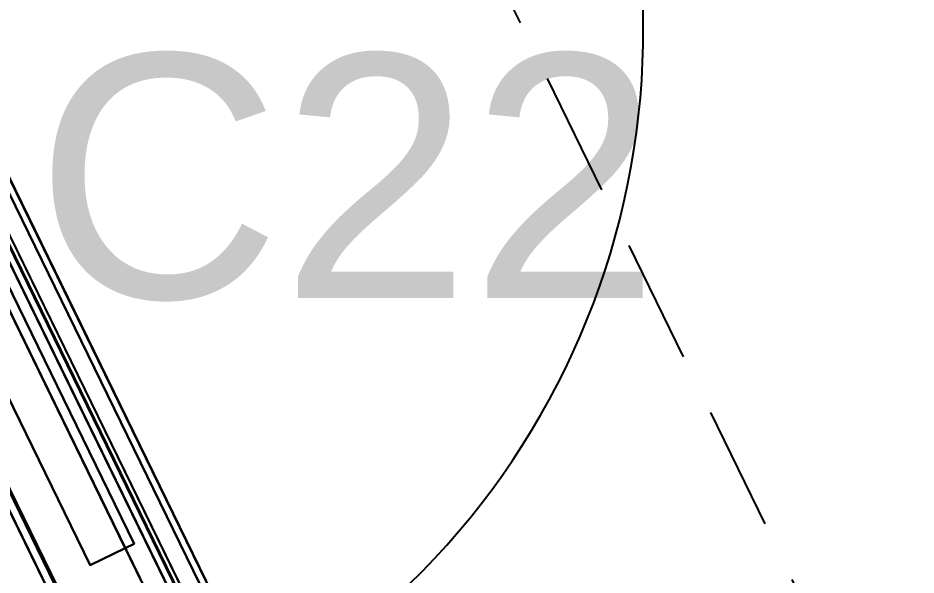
# Model space of a CAD drawing. Header units: millimetres. Extents: x 9159 to 17971, y 10368 to 13314.
# Drawn here: x 14422.61 to 14468.65, y 11639.07 to 11667.62 of the extents above; entities that cross this region are included whole.
import ezdxf
from ezdxf.enums import TextEntityAlignment as Align

# ---------------------------------------------------------------- set-up
doc = ezdxf.new("R2010")
doc.units = ezdxf.units.MM
doc.header["$LTSCALE"] = 5
doc.linetypes.add('DASHED', pattern=[19.05, 12.7, -6.35])
doc.linetypes.add('DASHED2', pattern=[9.525, 6.35, -3.175])
for name, color, linetype in [('200-EquipBorder-2d', 9, 'Continuous'), ('200-EquipDoors-2d', 252, 'Continuous'), ('200-EquipHidden-2D', 53, 'DASHED2'), ('200-EquipID-2d', 7, 'Continuous'), ('200-EquipSteel-3d', 9, 'Continuous')]:
    doc.layers.add(name, color=color, linetype=linetype)
doc.layers.add('200-InsPoint-3D', color=3, linetype='Continuous', plot=False)
doc.styles.add('Arial', font='arial.ttf')
doc.styles.add('ROMANS', font='micross.ttf')

# ---------------------------------------------------------------- blocks, each defined once
blk = doc.blocks.new('ELECTROLUX-MC-CRUSCOTTO400')
at = {"layer": '200-EquipBorder-2d'}
for p, q in [((0, 0), (0, -75)), ((400, 0), (400, -75)), ((0, -75), (400, -75))]:
    blk.add_line(p, q, dxfattribs=at)
at = {"layer": '200-EquipSteel-3d'}
for points in [[(0, -55.83, 654.41), (0, 0, 660.54), (400, 0, 660.54), (400, -55.83, 654.41)], [(0, 0, 660.54), (0, 0, 900), (400, 0, 900), (400, 0, 660.54)], [(0, 0, 900), (0, -62, 900), (400, -62, 900), (400, 0, 900)], [(0, -4.32, 810.26), (0, -59.37, 692.2), (400, -59.37, 692.2), (400, -4.32, 810.26)], [(0, -71.19, 877.81), (0, -4.82, 813.08), (400, -4.82, 813.08), (400, -71.19, 877.81)], [(0, -59.7, 690.72), (0, -59.7, 657.89), (400, -59.7, 657.89), (400, -59.7, 690.72)], [(0, -74.75, 884.46), (0, -71.19, 877.81), (400, -71.19, 877.81), (400, -74.75, 884.46)]]:
    blk.add_3dface(points, dxfattribs=at)
for points, invisible_edges in [([(0, -4.12, 811.75), (0, -4.1, 810.99), (400, -4.1, 810.99), (400, -4.12, 811.75)], 10), ([(0, -4.1, 810.99), (0, -4.32, 810.26), (400, -4.32, 810.26), (400, -4.1, 810.99)], 8), ([(0, -4.36, 812.47), (0, -4.12, 811.75), (400, -4.12, 811.75), (400, -4.36, 812.47)], 10), ([(0, -4.82, 813.08), (0, -4.36, 812.47), (400, -4.36, 812.47), (400, -4.82, 813.08)], 2), ([(0, -57.28, 654.56), (0, -55.83, 654.41), (400, -55.83, 654.41), (400, -57.28, 654.56)], 8), ([(0, -58.54, 655.29), (0, -57.28, 654.56), (400, -57.28, 654.56), (400, -58.54, 655.29)], 10), ([(0, -59.4, 656.46), (0, -58.54, 655.29), (400, -58.54, 655.29), (400, -59.4, 656.46)], 10), ([(0, -59.37, 692.2), (0, -59.51, 691.85), (400, -59.51, 691.85), (400, -59.37, 692.2)], 2), ([(0, -59.7, 657.89), (0, -59.4, 656.46), (400, -59.4, 656.46), (400, -59.7, 657.89)], 2), ([(0, -59.51, 691.85), (0, -59.62, 691.48), (400, -59.62, 691.48), (400, -59.51, 691.85)], 10), ([(0, -59.62, 691.48), (0, -59.68, 691.11), (400, -59.68, 691.11), (400, -59.62, 691.48)], 10), ([(0, -59.68, 691.11), (0, -59.7, 690.72), (400, -59.7, 690.72), (400, -59.68, 691.11)], 8), ([(0, -62, 900), (0, -69.22, 897.81), (400, -69.22, 897.81), (400, -62, 900)], 2), ([(0, -69.22, 897.81), (0, -74.01, 891.97), (400, -74.01, 891.97), (400, -69.22, 897.81)], 10), ([(0, -74.01, 891.97), (0, -74.75, 884.46), (400, -74.75, 884.46), (400, -74.01, 891.97)], 8)]:
    blk.add_3dface(points, dxfattribs=dict(at, invisible_edges=invisible_edges))
at = {"layer": '200-InsPoint-3D'}
for p in [(0, -75), (400, -75)]:
    blk.add_point(p, dxfattribs=at)
blk = doc.blocks.new('ELECTROLUX-MC7-WORKTOP-400')
at = {"layer": '200-EquipSteel-3d'}
blk.add_3dface([(400, -80.5, 900), (0, -80.5, 900), (0, -655, 900), (400, -655, 900)], dxfattribs=at)
blk = doc.blocks.new('ELECTROLUX-MC7-BODY400X250')
at = {"layer": '200-EquipSteel-3d'}
for points in [[(0, -655, 650), (0, -102, 650), (400, -102, 650), (400, -655, 650)], [(0, -655, 650), (400, -655, 650), (400, -655, 900), (0, -655, 900)]]:
    blk.add_3dface(points, dxfattribs=at)
blk = doc.blocks.new('E7WTNDN000')
for name, p in [('ELECTROLUX-MC7-BODY400X250', (0, 0)), ('ELECTROLUX-MC7-WORKTOP-400', (0, 0)), ('ELECTROLUX-MC-CRUSCOTTO400', (0, -655))]:
    blk.add_blockref(name, p)
blk = doc.blocks.new('attrib')
at = {"layer": '200-EquipID-2d', "style": 'Arial'}
blk.add_attdef('POS', text='', height=2.5, dxfattribs=at).set_placement((0, 0, -1), align=Align.MIDDLE)
at = {"layer": '200-EquipID-2d', "style": 'ROMANS', "flags": 1}
for tag, p in [('ZONA', (0, -4.9051, -2)), ('EQUIPMENTDATA', (0, -7.8903, -2)), ('LONGDESCR', (0, -11.3019, -2)), ('EQUIPMENTCONN', (0, -14.7136, -2)), ('ACCESSORYDATA', (0, -18.5519, -2)), ('ACCESSORYCONN', (0, -21.857, -2))]:
    blk.add_attdef(tag, text='', height=2.5, dxfattribs=at).set_placement(p, align=Align.CENTER)
blk = doc.blocks.new('E7BAND00O0')
at = {"layer": '200-EquipHidden-2D'}
blk.add_lwpolyline([(0, -102), (400, -102), (400, -655), (0, -655)], close=True, dxfattribs=at)
at = {"layer": '200-EquipSteel-3d'}
for points in [[(21, -655, 200), (379, -655, 200), (379, -102, 200), (21, -102, 200)], [(21, -655, 245), (379, -655, 245), (379, -123, 245), (21, -123, 245)], [(379, -655, 605), (21, -655, 605), (21, -555, 605), (379, -555, 605)], [(379, -655, 650), (21, -655, 650), (21, -555, 650), (379, -555, 650)], [(21, -655, 200), (379, -655, 200), (379, -655, 245), (21, -655, 245)], [(21, -655, 605), (379, -655, 605), (379, -655, 650), (21, -655, 650)]]:
    blk.add_3dface(points, dxfattribs=at)
blk = doc.blocks.new('DOORE')
at = {"layer": '200-EquipDoors-2d'}
blk.add_arc((397.5, -45), 395, 184.3558, 270, dxfattribs=at)
at = {"layer": '200-EquipSteel-3d'}
for points in [[(2.5, -5, 205), (2.5, -5, 650), (397.5, -5, 650), (397.5, -5, 205)], [(2.5, -5, 650), (2.5, -45, 650), (397.5, -45, 650), (397.5, -5, 650)], [(2.5, -45, 205), (2.5, -5, 205), (397.5, -5, 205), (397.5, -45, 205)], [(102.5, -25, 599.64), (297.5, -25, 599.64), (297.5, -45, 565), (102.5, -45, 565)], [(102.5, -25, 599.64), (102.5, -45, 635), (297.5, -45, 635), (297.5, -25, 599.64)], [(102.5, -45, 635), (102.5, -45, 565), (102.5, -25, 599.64)], [(102.5, -45, 635), (102.5, -50, 635), (297.5, -50, 635), (297.5, -45, 635)], [(297.5, -45, 605), (297.5, -50, 605), (102.5, -50, 605), (102.5, -45, 605)], [(102.5, -50, 605), (102.5, -45, 605), (102.5, -45, 635), (102.5, -50, 635)], [(102.5, -50, 635), (102.5, -50, 605), (297.5, -50, 605), (297.5, -50, 635)]]:
    blk.add_3dface(points, dxfattribs=at)
at = {"layer": '200-EquipSteel-3d', "invisible_edges": 5}
for points in [[(102.5, -45, 565), (2.5, -45, 205), (397.5, -45, 205), (297.5, -45, 565)], [(2.5, -45, 650), (102.5, -45, 635), (102.5, -45, 565), (2.5, -45, 205)], [(2.5, -45, 650), (102.5, -45, 635), (297.5, -45, 635), (397.5, -45, 650)]]:
    blk.add_3dface(points, dxfattribs=at)

msp = doc.modelspace()

# ---------------------------------------------------------------- linework, layer by layer
at = {"layer": '200-EquipBorder-2d', "linetype": 'DASHED', "ltscale": 0.1}
msp.add_lwpolyline([(14428.84, 11707.306), (14560.51, 11437.745), (14380.803, 11349.965), (14249.133, 11619.526)], close=True, dxfattribs=at)

# ---------------------------------------------------------------- block references
for name, p, xscale, yscale, zscale, rotation in [('DOORE', (14428.564, 11629.267), 0.09999999999929336, 0.1000000000015255, 0.1, 116.0336756873725), ('E7WTNDN000', (14369.709, 11600.519), 0.09999999999765893, 0.09999999999854481, 0.09999999999999432, 116.03367568783), ('E7BAND00O0', (14369.709, 11600.519), 0.09999999999929336, 0.1000000000015255, 0.1, 116.0336756873725)]:
    msp.add_blockref(name, p, dxfattribs=dict(xscale=xscale, yscale=yscale, zscale=zscale, rotation=rotation))
at = {"layer": '200-EquipID-2d'}
ref = msp.add_blockref('attrib', (14439.495, 11659.513), dxfattribs=dict(at, xscale=4.999999999997044, yscale=5.000000000000036, zscale=5))
ref.add_attrib('POS', 'C22', dxfattribs={"color": 7, "height": 12.5, "style": 'Arial'}).set_placement((14439.495, 11659.513, -5), align=Align.MIDDLE)

doc.saveas('drawing.dxf')
